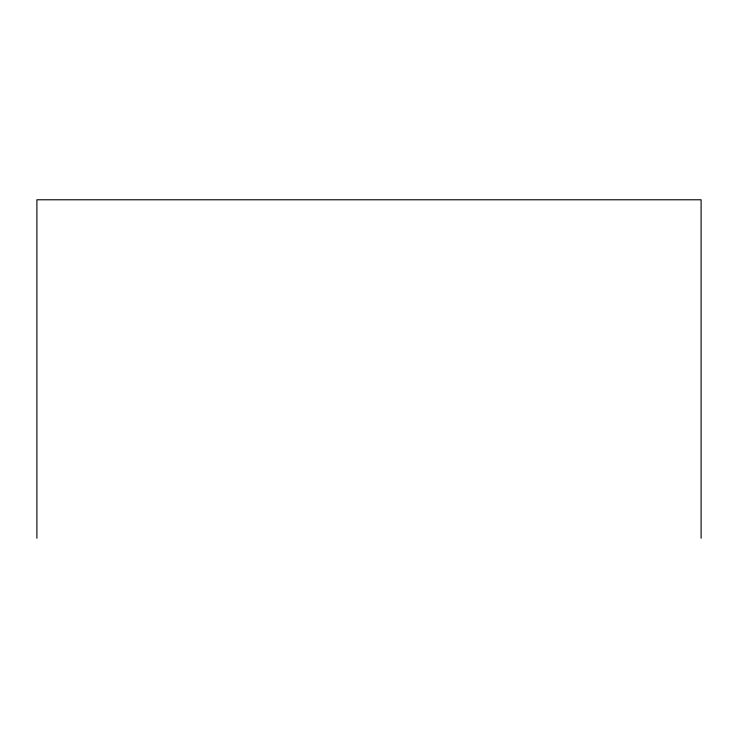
<?xml version="1.0" encoding="UTF-8"?>
<svg xmlns="http://www.w3.org/2000/svg" width="738" height="738" viewBox="0 0 738 738"><rect width="100%" height="100%" fill="white"/><g stroke="black" fill="none" stroke-linecap="round" stroke-linejoin="round"><path stroke-width="1.11" d="M701.1 538.223L701.1 199.777L36.9 199.777L36.9 538.223"/></g></svg>
